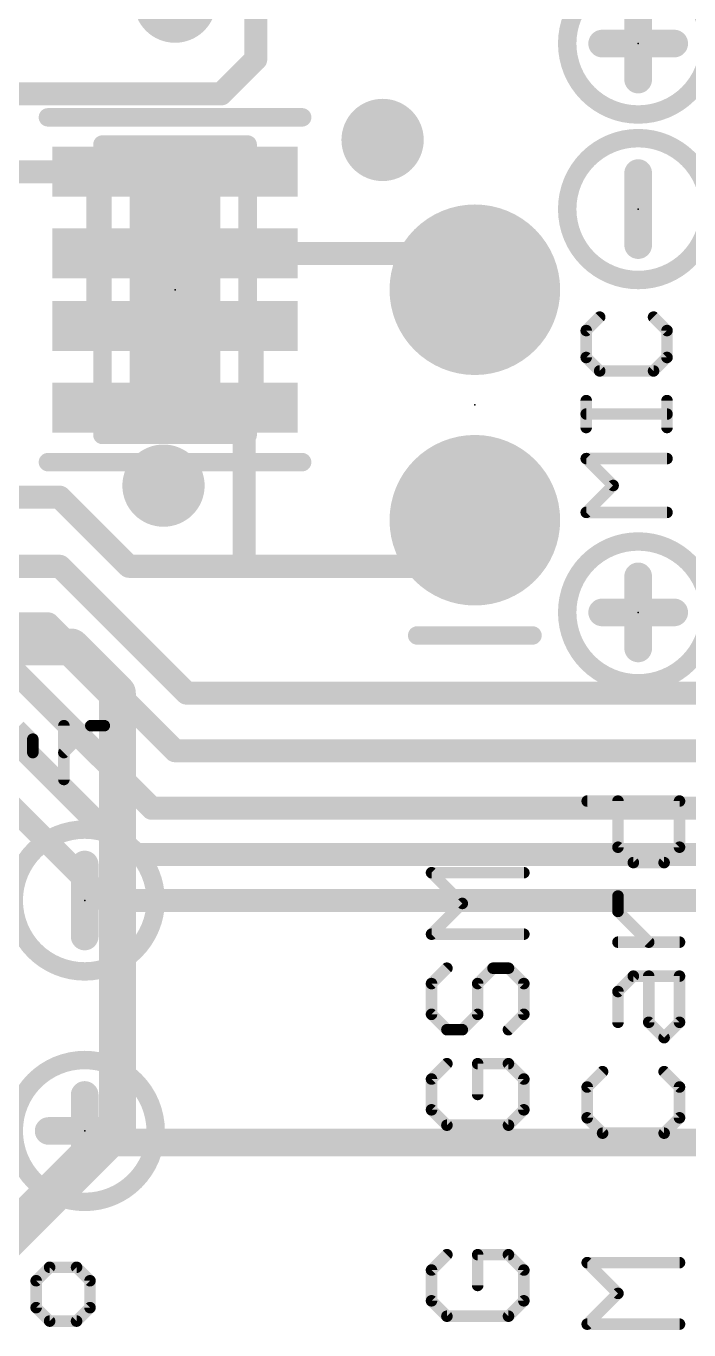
# Model space of a CAD drawing. Extents: x -21.4 to 69.1, y -5.3 to 64.3.
# Drawn here: x 37.48 to 44.78, y 9.87 to 24.24 of the extents above; entities that cross this region are included whole.
import ezdxf

# ---------------------------------------------------------------- set-up
doc = ezdxf.new("R2010")
doc.units = 0
for name, color, linetype in [('1', 12, 'CONTINUOUS'), ('16', 132, 'CONTINUOUS'), ('17', 110, 'CONTINUOUS'), ('18', 110, 'CONTINUOUS'), ('21', 40, 'CONTINUOUS'), ('23', 53, 'CONTINUOUS'), ('29', 253, 'CONTINUOUS'), ('30', 253, 'CONTINUOUS'), ('51', 253, 'CONTINUOUS')]:
    doc.layers.add(name, color=color, linetype=linetype)

# ---------------------------------------------------------------- blocks, each defined once
blk = doc.blocks.new('RECT')
blk.add_solid([(-0.5, -0.5), (0.5, -0.5), (-0.5, 0.5), (0.5, 0.5)])
blk = doc.blocks.new('ROUNDP')
at = {"const_width": 0.5}
blk.add_lwpolyline([(0, -0.25, 1), (0, 0.25, 1), (0, -0.25)], format="xyb", dxfattribs=at)
blk = doc.blocks.new('ROUNDV')
at = {"const_width": 0.5}
blk.add_lwpolyline([(0, -0.25, 1), (0, 0.25, 1), (0, -0.25)], format="xyb", dxfattribs=at)

msp = doc.modelspace()

# ---------------------------------------------------------------- linework, layer by layer
at = {"layer": '1'}
for points, const_width in [([(40.005, 23.876), (40.005, 25.712)], 0.254), ([(39.624, 23.495), (40.005, 23.876)], 0.254), ([(37.338, 23.495), (39.624, 23.495)], 0.254), ([(36.791, 22.636), (38.266, 22.636)], 0.254), ([(38.266, 22.636), (38.266, 21.736)], 0.254), ([(38.266, 21.736), (38.266, 20.936)], 0.254), ([(38.266, 21.736), (39.966, 21.736)], 0.254), ([(39.966, 21.736), (42.018, 21.736)], 0.254), ([(42.018, 21.736), (42.418, 21.336)], 0.254), ([(39.966, 20.936), (39.966, 20.036)], 0.254), ([(39.878, 19.948), (39.966, 20.036)], 0.254), ([(39.878, 18.288), (39.878, 19.948)], 0.254), ([(36.83, 19.05), (37.846, 19.05)], 0.254), ([(37.846, 19.05), (38.608, 18.288)], 0.254), ([(42.418, 18.288), (42.418, 18.796)], 0.254), ([(32.258, 18.288), (37.846, 18.288)], 0.254), ([(37.846, 18.288), (39.243, 16.891)], 0.254), ([(38.608, 18.288), (39.878, 18.288)], 0.254), ([(39.878, 18.288), (42.418, 18.288)], 0.254), ([(37.719, 17.653), (32.131, 17.653)], 0.254), ([(39.116, 16.256), (37.719, 17.653)], 0.254), ([(37.338, 17.145), (38.862, 15.621)], 0.254), ([(39.243, 16.891), (46.101, 16.891)], 0.254), ([(38.608, 15.113), (37.084, 16.637)], 0.254), ([(46.863, 16.256), (39.116, 16.256)], 0.254), ([(38.354, 14.605), (36.83, 16.129)], 0.254), ([(38.862, 15.621), (46.99, 15.621)], 0.254), ([(49.403, 15.113), (38.608, 15.113)], 0.254), ([(49.657, 14.605), (38.354, 14.605)], 0.254), ([(37.084, 10.795), (38.227, 11.938)], 0.3048), ([(38.227, 11.938), (45.339, 11.938)], 0.3048)]:
    msp.add_lwpolyline(points, dxfattribs=dict(at, const_width=const_width))
for points, const_width in [([(40.0499, 23.8311, 1), (39.9601, 23.9209)], 0.127), ([(39.9415, 23.876, 1), (40.0685, 23.876)], 0.127), ([(39.5791, 23.5399, 1), (39.6689, 23.4501)], 0.127), ([(39.624, 23.4315, 1), (39.624, 23.5585)], 0.127), ([(38.3295, 22.636, 1), (38.2025, 22.636)], 0.127), ([(38.266, 22.5725, 1), (38.266, 22.6995)], 0.127), ([(38.3295, 21.736, 1), (38.2025, 21.736)], 0.127), ([(38.266, 21.7995, 1), (38.266, 21.6725)], 0.127), ([(39.966, 21.7995, 1), (39.966, 21.6725)], 0.127), ([(39.966, 21.6725, 1), (39.966, 21.7995)], 0.127), ([(42.0629, 21.7809, 1), (41.9731, 21.6911)], 0.127), ([(42.018, 21.6725, 1), (42.018, 21.7995)], 0.127), ([(38.2025, 21.736, 1), (38.3295, 21.736)], 0.127), ([(42.3731, 21.2911, 1), (42.4629, 21.3809)], 0.127), ([(38.2025, 20.936, 1), (38.3295, 20.936)], 0.127), ([(40.0295, 20.936, 1), (39.9025, 20.936)], 0.127), ([(40.0109, 19.9911, 1), (39.9211, 20.0809)], 0.127), ([(39.9415, 19.948, 1), (39.8145, 19.948)], 0.127), ([(39.8331, 19.9929, 1), (39.9229, 19.9031)], 0.127), ([(39.9025, 20.036, 1), (40.0295, 20.036)], 0.127), ([(37.8909, 19.0949, 1), (37.8011, 19.0051)], 0.127), ([(37.846, 18.9865, 1), (37.846, 19.1135)], 0.127), ([(42.4815, 18.796, 1), (42.3545, 18.796)], 0.127), ([(37.8909, 18.3329, 1), (37.8011, 18.2431)], 0.127), ([(37.846, 18.2245, 1), (37.846, 18.3515)], 0.127), ([(38.608, 18.3515, 1), (38.608, 18.2245)], 0.127), ([(38.5631, 18.2431, 1), (38.6529, 18.3329)], 0.127), ([(39.878, 18.3515, 1), (39.878, 18.2245)], 0.127), ([(39.878, 18.2245, 1), (39.878, 18.3515)], 0.127), ([(42.418, 18.2245, 1), (42.418, 18.3515)], 0.127), ([(39.8145, 18.288, 1), (39.9415, 18.288)], 0.127), ([(42.3545, 18.288, 1), (42.4815, 18.288)], 0.127), ([(37.7639, 17.6979, 1), (37.6741, 17.6081)], 0.127), ([(37.719, 17.5895, 1), (37.719, 17.7165)], 0.127), ([(39.243, 16.9545, 1), (39.243, 16.8275)], 0.127), ([(39.1981, 16.8461, 1), (39.2879, 16.9359)], 0.127), ([(39.116, 16.3195, 1), (39.116, 16.1925)], 0.127), ([(39.0711, 16.2111, 1), (39.1609, 16.3009)], 0.127), ([(38.862, 15.6845, 1), (38.862, 15.5575)], 0.127), ([(38.8171, 15.5761, 1), (38.9069, 15.6659)], 0.127), ([(38.608, 15.1765, 1), (38.608, 15.0495)], 0.127), ([(38.5631, 15.0681, 1), (38.6529, 15.1579)], 0.127), ([(38.354, 14.6685, 1), (38.354, 14.5415)], 0.127), ([(38.3091, 14.5601, 1), (38.3989, 14.6499)], 0.127), ([(38.227, 12.0142, 1), (38.227, 11.8618)], 0.1524), ([(38.2809, 11.8841, 1), (38.1731, 11.9919)], 0.1524)]:
    msp.add_lwpolyline(points, format="xyb", dxfattribs=dict(at, const_width=const_width))
at = {"layer": '16', "const_width": 0.4064}
for points in [[(33.909, 17.399), (37.973, 17.399)], [(37.973, 17.399), (38.481, 16.891)], [(38.481, 16.891), (38.481, 12.065)], [(38.481, 12.065), (36.957, 10.541)]]:
    msp.add_lwpolyline(points, dxfattribs=at)
at = {"layer": '16', "const_width": 0.2032}
for points in [[(38.0448, 17.4708, 1), (37.9012, 17.3272)], [(37.973, 17.2974, 1), (37.973, 17.5006)], [(38.5826, 16.891, 1), (38.3794, 16.891)], [(38.4092, 16.8192, 1), (38.5528, 16.9628)], [(38.5528, 11.9932, 1), (38.4092, 12.1368)], [(38.3794, 12.065, 1), (38.5826, 12.065)]]:
    msp.add_lwpolyline(points, format="xyb", dxfattribs=at)
at = {"layer": '21'}
for points, const_width in [([(44.217, 23.2673, 1), (44.217, 24.8307, 1), (44.217, 23.2673)], 0.2032), ([(43.8202, 24.1252, 1), (43.8202, 23.9728)], 0.1524), ([(44.6138, 23.9728, 1), (44.6138, 24.1252)], 0.1524), ([(44.1408, 23.6522, 1), (44.2932, 23.6522)], 0.1524), ([(37.716, 23.2868, 1), (37.716, 23.1852)], 0.1016), ([(40.516, 23.1852, 1), (40.516, 23.2868)], 0.1016), ([(44.217, 21.4433, 1), (44.217, 23.0067, 1), (44.217, 21.4433)], 0.2032), ([(44.2932, 22.6219, 1), (44.1408, 22.6219)], 0.1524), ([(44.1408, 21.8282, 1), (44.2932, 21.8282)], 0.1524), ([(43.8155, 21.0121, 1), (43.7706, 21.057)], 0.0635), ([(44.4087, 21.057, 1), (44.3638, 21.0121)], 0.0635), ([(43.6765, 20.8862, 1), (43.613, 20.8862)], 0.0635), ([(43.6223, 20.9087, 1), (43.6672, 20.8638)], 0.0635), ([(44.5663, 20.8862, 1), (44.5027, 20.8862)], 0.0635), ([(44.512, 20.8638, 1), (44.557, 20.9087)], 0.0635), ([(43.613, 20.5896, 1), (43.6765, 20.5896)], 0.0635), ([(43.6672, 20.6121, 1), (43.6223, 20.5672)], 0.0635), ([(44.5027, 20.5896, 1), (44.5663, 20.5896)], 0.0635), ([(44.557, 20.5672, 1), (44.512, 20.6121)], 0.0635), ([(43.793, 20.4731, 1), (43.793, 20.4096)], 0.0635), ([(43.7706, 20.4189, 1), (43.8155, 20.4638)], 0.0635), ([(44.3638, 20.4638, 1), (44.4087, 20.4189)], 0.0635), ([(44.3862, 20.4096, 1), (44.3862, 20.4731)], 0.0635), ([(43.6765, 20.1142, 1), (43.613, 20.1142)], 0.0635), ([(44.5663, 20.1142, 1), (44.5027, 20.1142)], 0.0635), ([(43.6447, 19.9977, 1), (43.6447, 19.9342)], 0.0635), ([(44.5345, 19.9342, 1), (44.5345, 19.9977)], 0.0635), ([(43.613, 19.8177, 1), (43.6765, 19.8177)], 0.0635), ([(44.5027, 19.8177, 1), (44.5663, 19.8177)], 0.0635), ([(37.716, 19.4868, 1), (37.716, 19.3852)], 0.1016), ([(40.516, 19.3852, 1), (40.516, 19.4868)], 0.1016), ([(43.6447, 19.5071, 1), (43.6447, 19.4436)], 0.0635), ([(43.6672, 19.4978, 1), (43.6223, 19.4529)], 0.0635), ([(44.5345, 19.4436, 1), (44.5345, 19.5071)], 0.0635), ([(43.9638, 19.1563, 1), (43.9189, 19.2012)], 0.0635), ([(43.9189, 19.1563, 1), (43.9638, 19.2012)], 0.0635), ([(43.6447, 18.9139, 1), (43.6447, 18.8504)], 0.0635), ([(43.6223, 18.9046, 1), (43.6672, 18.8597)], 0.0635), ([(44.5345, 18.8504, 1), (44.5345, 18.9139)], 0.0635), ([(44.217, 16.9983, 1), (44.217, 18.5617, 1), (44.217, 16.9983)], 0.2032), ([(44.2932, 18.1769, 1), (44.1408, 18.1769)], 0.1524), ([(43.8202, 17.8562, 1), (43.8202, 17.7038)], 0.1524), ([(44.6138, 17.7038, 1), (44.6138, 17.8562)], 0.1524), ([(44.1408, 17.3832, 1), (44.2932, 17.3832)], 0.1524), ([(37.9236, 16.5317, 1), (37.8601, 16.5317)], 0.0635), ([(38.1885, 16.5634, 1), (38.1885, 16.4999)], 0.0635), ([(38.2109, 16.5092, 1), (38.166, 16.5541)], 0.0635), ([(38.3368, 16.4999, 1), (38.3368, 16.5634)], 0.0635), ([(37.5813, 16.3834, 1), (37.5178, 16.3834)], 0.0635), ([(37.5271, 16.3609, 1), (37.572, 16.4058)], 0.0635), ([(37.5178, 16.2351, 1), (37.5813, 16.2351)], 0.0635), ([(37.5496, 16.2033, 1), (37.5496, 16.2668)], 0.0635), ([(37.8694, 16.2575, 1), (37.9143, 16.2126)], 0.0635), ([(37.8601, 15.9385, 1), (37.9236, 15.9385)], 0.0635), ([(43.6554, 15.7324, 1), (43.6554, 15.6689)], 0.0635), ([(44.0261, 15.7007, 1), (43.9626, 15.7007)], 0.0635), ([(44.704, 15.7007, 1), (44.6405, 15.7007)], 0.0635), ([(44.6723, 15.6689, 1), (44.6723, 15.7324)], 0.0635), ([(38.121, 13.8233, 1), (38.121, 15.3867, 1), (38.121, 13.8233)], 0.2032), ([(44.0168, 15.2147, 1), (43.9719, 15.1698)], 0.0635), ([(44.6947, 15.1698, 1), (44.6498, 15.2147)], 0.0635), ([(38.1972, 15.0019, 1), (38.0448, 15.0019)], 0.1524), ([(43.9626, 15.1922, 1), (44.0261, 15.1922)], 0.0635), ([(44.6405, 15.1922, 1), (44.704, 15.1922)], 0.0635), ([(41.9633, 14.9338, 1), (41.9184, 14.8889)], 0.0635), ([(41.9409, 14.9431, 1), (41.9409, 14.8796)], 0.0635), ([(42.9578, 14.8796, 1), (42.9578, 14.9431)], 0.0635), ([(44.1638, 15.0545, 1), (44.1638, 14.991)], 0.0635), ([(44.1414, 15.0003, 1), (44.1863, 15.0452)], 0.0635), ([(44.4803, 15.0452, 1), (44.5252, 15.0003)], 0.0635), ([(44.5028, 14.991, 1), (44.5028, 15.0545)], 0.0635), ([(44.0261, 14.6541, 1), (43.9626, 14.6541)], 0.0635), ([(42.3023, 14.5499, 1), (42.2574, 14.5948)], 0.0635), ([(42.2574, 14.5499, 1), (42.3023, 14.5948)], 0.0635), ([(43.9626, 14.4847, 1), (44.0261, 14.4847)], 0.0635), ([(44.0168, 14.5071, 1), (43.9719, 14.4622)], 0.0635), ([(38.0448, 14.2082, 1), (38.1972, 14.2082)], 0.1524), ([(41.9409, 14.2652, 1), (41.9409, 14.2017)], 0.0635), ([(41.9184, 14.2559, 1), (41.9633, 14.211)], 0.0635), ([(42.9578, 14.2017, 1), (42.9578, 14.2652)], 0.0635), ([(43.9943, 14.1775, 1), (43.9943, 14.114)], 0.0635), ([(44.3108, 14.1233, 1), (44.3557, 14.1682)], 0.0635), ([(44.6723, 14.114, 1), (44.6723, 14.1775)], 0.0635), ([(42.1328, 13.8364, 1), (42.0879, 13.8813)], 0.0635), ([(42.6188, 13.8906, 1), (42.6188, 13.8271)], 0.0635), ([(42.6412, 13.8364, 1), (42.5963, 13.8813)], 0.0635), ([(42.8107, 13.8813, 1), (42.7658, 13.8364)], 0.0635), ([(42.7883, 13.8271, 1), (42.7883, 13.8906)], 0.0635), ([(44.1638, 13.8029, 1), (44.1638, 13.7394)], 0.0635), ([(44.1863, 13.7487, 1), (44.1414, 13.7936)], 0.0635), ([(44.365, 13.7712, 1), (44.3015, 13.7712)], 0.0635), ([(44.704, 13.7712, 1), (44.6405, 13.7712)], 0.0635), ([(44.6723, 13.7394, 1), (44.6723, 13.8029)], 0.0635), ([(41.9726, 13.6894, 1), (41.9091, 13.6894)], 0.0635), ([(41.9184, 13.7118, 1), (41.9633, 13.6669)], 0.0635), ([(42.4811, 13.6894, 1), (42.4176, 13.6894)], 0.0635), ([(42.4269, 13.7118, 1), (42.4718, 13.6669)], 0.0635), ([(42.9895, 13.6894, 1), (42.926, 13.6894)], 0.0635), ([(42.9353, 13.6669, 1), (42.9802, 13.7118)], 0.0635), ([(44.0261, 13.6017, 1), (43.9626, 13.6017)], 0.0635), ([(43.9719, 13.6241, 1), (44.0168, 13.5792)], 0.0635), ([(41.9091, 13.3504, 1), (41.9726, 13.3504)], 0.0635), ([(41.9633, 13.3729, 1), (41.9184, 13.328)], 0.0635), ([(42.4176, 13.3504, 1), (42.4811, 13.3504)], 0.0635), ([(42.4718, 13.328, 1), (42.4269, 13.3729)], 0.0635), ([(42.926, 13.3504, 1), (42.9895, 13.3504)], 0.0635), ([(42.9802, 13.328, 1), (42.9353, 13.3729)], 0.0635), ([(42.1104, 13.2127, 1), (42.1104, 13.1492)], 0.0635), ([(42.0879, 13.1585, 1), (42.1328, 13.2034)], 0.0635), ([(42.2574, 13.2034, 1), (42.3023, 13.1585)], 0.0635), ([(42.2798, 13.1492, 1), (42.2798, 13.2127)], 0.0635), ([(42.7658, 13.2034, 1), (42.8107, 13.1585)], 0.0635), ([(43.9626, 13.2627, 1), (44.0261, 13.2627)], 0.0635), ([(44.3015, 13.2627, 1), (44.365, 13.2627)], 0.0635), ([(44.3557, 13.2852, 1), (44.3108, 13.2403)], 0.0635), ([(44.6405, 13.2627, 1), (44.704, 13.2627)], 0.0635), ([(44.6947, 13.2403, 1), (44.6498, 13.2852)], 0.0635), ([(44.4803, 13.1157, 1), (44.5252, 13.0708)], 0.0635), ([(44.4803, 13.0708, 1), (44.5252, 13.1157)], 0.0635), ([(38.121, 11.2833, 1), (38.121, 12.8467, 1), (38.121, 11.2833)], 0.2032), ([(42.1328, 12.784, 1), (42.0879, 12.8289)], 0.0635), ([(42.4493, 12.8382, 1), (42.4493, 12.7747)], 0.0635), ([(42.4811, 12.8064, 1), (42.4176, 12.8064)], 0.0635), ([(42.8107, 12.8289, 1), (42.7658, 12.784)], 0.0635), ([(42.7883, 12.7747, 1), (42.7883, 12.8382)], 0.0635), ([(41.9726, 12.6369, 1), (41.9091, 12.6369)], 0.0635), ([(41.9184, 12.6594, 1), (41.9633, 12.6145)], 0.0635), ([(42.9895, 12.6369, 1), (42.926, 12.6369)], 0.0635), ([(42.9353, 12.6145, 1), (42.9802, 12.6594)], 0.0635), ([(43.8473, 12.6963, 1), (43.8024, 12.7412)], 0.0635), ([(44.5252, 12.7412, 1), (44.4803, 12.6963)], 0.0635), ([(38.1972, 12.4619, 1), (38.0448, 12.4619)], 0.1524), ([(43.6871, 12.5492, 1), (43.6236, 12.5492)], 0.0635), ([(43.6329, 12.5717, 1), (43.6778, 12.5268)], 0.0635), ([(44.704, 12.5492, 1), (44.6405, 12.5492)], 0.0635), ([(44.6498, 12.5268, 1), (44.6947, 12.5717)], 0.0635), ([(41.9633, 12.3204, 1), (41.9184, 12.2755)], 0.0635), ([(42.4176, 12.4675, 1), (42.4811, 12.4675)], 0.0635), ([(42.9802, 12.2755, 1), (42.9353, 12.3204)], 0.0635), ([(37.7242, 12.1412, 1), (37.7242, 11.9888)], 0.1524), ([(38.5178, 11.9888, 1), (38.5178, 12.1412)], 0.1524), ([(41.9091, 12.298, 1), (41.9726, 12.298)], 0.0635), ([(42.926, 12.298, 1), (42.9895, 12.298)], 0.0635), ([(43.6236, 12.2103, 1), (43.6871, 12.2103)], 0.0635), ([(43.6778, 12.2327, 1), (43.6329, 12.1878)], 0.0635), ([(44.6405, 12.2103, 1), (44.704, 12.2103)], 0.0635), ([(44.6947, 12.1878, 1), (44.6498, 12.2327)], 0.0635), ([(42.1104, 12.1603, 1), (42.1104, 12.0968)], 0.0635), ([(42.0879, 12.106, 1), (42.1328, 12.151)], 0.0635), ([(42.7658, 12.151, 1), (42.8107, 12.106)], 0.0635), ([(42.7883, 12.0968, 1), (42.7883, 12.1603)], 0.0635), ([(43.8249, 12.0725, 1), (43.8249, 12.009)], 0.0635), ([(43.8024, 12.0183, 1), (43.8473, 12.0632)], 0.0635), ([(44.4803, 12.0632, 1), (44.5252, 12.0183)], 0.0635), ([(44.5028, 12.009, 1), (44.5028, 12.0725)], 0.0635), ([(38.0448, 11.6682, 1), (38.1972, 11.6682)], 0.1524), ([(42.1328, 10.679, 1), (42.0879, 10.7239)], 0.0635), ([(42.4493, 10.7332, 1), (42.4493, 10.6697)], 0.0635), ([(42.4811, 10.7015, 1), (42.4176, 10.7015)], 0.0635), ([(42.8107, 10.7239, 1), (42.7658, 10.679)], 0.0635), ([(42.7883, 10.6697, 1), (42.7883, 10.7332)], 0.0635), ([(43.6778, 10.6362, 1), (43.6329, 10.5913)], 0.0635), ([(43.6554, 10.6455, 1), (43.6554, 10.582)], 0.0635), ([(44.6723, 10.582, 1), (44.6723, 10.6455)], 0.0635), ([(37.7346, 10.5944, 1), (37.7346, 10.5309)], 0.0635), ([(37.7571, 10.5402, 1), (37.7122, 10.5851)], 0.0635), ([(38.0537, 10.5851, 1), (38.0088, 10.5402)], 0.0635), ([(38.0312, 10.5309, 1), (38.0312, 10.5944)], 0.0635), ([(41.9726, 10.532, 1), (41.9091, 10.532)], 0.0635), ([(41.9184, 10.5545, 1), (41.9633, 10.5096)], 0.0635), ([(42.9895, 10.532, 1), (42.926, 10.532)], 0.0635), ([(42.9353, 10.5096, 1), (42.9802, 10.5545)], 0.0635), ([(37.6181, 10.4144, 1), (37.5546, 10.4144)], 0.0635), ([(37.5639, 10.4368, 1), (37.6088, 10.3919)], 0.0635), ([(38.2113, 10.4144, 1), (38.1478, 10.4144)], 0.0635), ([(38.1571, 10.3919, 1), (38.202, 10.4368)], 0.0635), ([(42.4176, 10.3625, 1), (42.4811, 10.3625)], 0.0635), ([(41.9091, 10.1931, 1), (41.9726, 10.1931)], 0.0635), ([(41.9633, 10.2155, 1), (41.9184, 10.1706)], 0.0635), ([(42.926, 10.1931, 1), (42.9895, 10.1931)], 0.0635), ([(42.9802, 10.1706, 1), (42.9353, 10.2155)], 0.0635), ([(44.0168, 10.2524, 1), (43.9719, 10.2973)], 0.0635), ([(43.9719, 10.2524, 1), (44.0168, 10.2973)], 0.0635), ([(37.5546, 10.1178, 1), (37.6181, 10.1178)], 0.0635), ([(37.6088, 10.1402, 1), (37.5639, 10.0953)], 0.0635), ([(38.1478, 10.1178, 1), (38.2113, 10.1178)], 0.0635), ([(38.202, 10.0953, 1), (38.1571, 10.1402)], 0.0635), ([(42.1104, 10.0553, 1), (42.1104, 9.9918)], 0.0635), ([(42.0879, 10.0011, 1), (42.1328, 10.046)], 0.0635), ([(42.7658, 10.046, 1), (42.8107, 10.0011)], 0.0635), ([(42.7883, 9.9918, 1), (42.7883, 10.0553)], 0.0635), ([(37.7346, 10.0013, 1), (37.7346, 9.9377)], 0.0635), ([(37.7122, 9.947, 1), (37.7571, 9.992)], 0.0635), ([(38.0088, 9.992, 1), (38.0537, 9.947)], 0.0635), ([(38.0312, 9.9377, 1), (38.0312, 10.0013)], 0.0635), ([(43.6554, 9.9676, 1), (43.6554, 9.9041)], 0.0635), ([(43.6329, 9.9583, 1), (43.6778, 9.9134)], 0.0635), ([(44.6723, 9.9041, 1), (44.6723, 9.9676)], 0.0635)]:
    msp.add_lwpolyline(points, format="xyb", dxfattribs=dict(at, const_width=const_width))
for points, const_width in [([(44.217, 23.6522), (44.217, 24.4459)], 0.3048), ([(44.6138, 24.049), (43.8202, 24.049)], 0.3048), ([(37.716, 23.236), (40.516, 23.236)], 0.2032), ([(44.217, 21.8282), (44.217, 22.6219)], 0.3048), ([(43.793, 21.0345), (43.6447, 20.8862)], 0.127), ([(44.5345, 20.8862), (44.3862, 21.0345)], 0.127), ([(43.6447, 20.8862), (43.6447, 20.5896)], 0.127), ([(44.5345, 20.5896), (44.5345, 20.8862)], 0.127), ([(43.6447, 20.5896), (43.793, 20.4413)], 0.127), ([(44.3862, 20.4413), (44.5345, 20.5896)], 0.127), ([(43.793, 20.4413), (44.3862, 20.4413)], 0.127), ([(43.6447, 19.8177), (43.6447, 20.1142)], 0.127), ([(44.5345, 19.8177), (44.5345, 20.1142)], 0.127), ([(44.5345, 19.9659), (43.6447, 19.9659)], 0.127), ([(40.516, 19.436), (37.716, 19.436)], 0.2032), ([(43.9413, 19.1787), (43.6447, 19.4753)], 0.127), ([(43.6447, 19.4753), (44.5345, 19.4753)], 0.127), ([(43.6447, 18.8821), (43.9413, 19.1787)], 0.127), ([(44.5345, 18.8821), (43.6447, 18.8821)], 0.127), ([(44.217, 17.3832), (44.217, 18.1769)], 0.3048), ([(44.6138, 17.78), (43.8202, 17.78)], 0.3048), ([(37.4013, 16.5317), (37.5496, 16.3834)], 0.127), ([(37.8919, 15.9385), (37.8919, 16.5317)], 0.127), ([(37.8919, 16.2351), (38.1885, 16.5317)], 0.127), ([(38.1885, 16.5317), (38.3368, 16.5317)], 0.127), ([(37.5496, 16.3834), (37.5496, 16.2351)], 0.127), ([(37.5496, 16.2351), (36.9564, 16.2351)], 0.127), ([(43.6554, 15.7007), (44.6723, 15.7007)], 0.127), ([(43.9943, 15.1922), (43.9943, 15.7007)], 0.127), ([(44.6723, 15.7007), (44.6723, 15.1922)], 0.127), ([(44.1638, 15.0228), (43.9943, 15.1922)], 0.127), ([(44.6723, 15.1922), (44.5028, 15.0228)], 0.127), ([(38.121, 14.2082), (38.121, 15.0019)], 0.3048), ([(42.2798, 14.5724), (41.9409, 14.9113)], 0.127), ([(41.9409, 14.9113), (42.9578, 14.9113)], 0.127), ([(44.5028, 15.0228), (44.1638, 15.0228)], 0.127), ([(43.9943, 14.4847), (43.9943, 14.6541)], 0.127), ([(41.9409, 14.2334), (42.2798, 14.5724)], 0.127), ([(44.3333, 14.1457), (43.9943, 14.4847)], 0.127), ([(42.9578, 14.2334), (41.9409, 14.2334)], 0.127), ([(44.6723, 14.1457), (43.9943, 14.1457)], 0.127), ([(42.1104, 13.8589), (41.9409, 13.6894)], 0.127), ([(42.4493, 13.6894), (42.6188, 13.8589)], 0.127), ([(42.6188, 13.8589), (42.7883, 13.8589)], 0.127), ([(42.7883, 13.8589), (42.9578, 13.6894)], 0.127), ([(43.9943, 13.6017), (44.1638, 13.7712)], 0.127), ([(44.1638, 13.7712), (44.6723, 13.7712)], 0.127), ([(44.3333, 13.2627), (44.3333, 13.7712)], 0.127), ([(44.6723, 13.7712), (44.6723, 13.2627)], 0.127), ([(41.9409, 13.6894), (41.9409, 13.3504)], 0.127), ([(42.4493, 13.3504), (42.4493, 13.6894)], 0.127), ([(42.9578, 13.6894), (42.9578, 13.3504)], 0.127), ([(43.9943, 13.2627), (43.9943, 13.6017)], 0.127), ([(41.9409, 13.3504), (42.1104, 13.181)], 0.127), ([(42.2798, 13.181), (42.4493, 13.3504)], 0.127), ([(42.9578, 13.3504), (42.7883, 13.181)], 0.127), ([(42.1104, 13.181), (42.2798, 13.181)], 0.127), ([(44.5028, 13.0933), (44.3333, 13.2627)], 0.127), ([(44.6723, 13.2627), (44.5028, 13.0933)], 0.127), ([(42.1104, 12.8064), (41.9409, 12.6369)], 0.127), ([(42.7883, 12.8064), (42.4493, 12.8064)], 0.127), ([(42.4493, 12.8064), (42.4493, 12.4675)], 0.127), ([(42.9578, 12.6369), (42.7883, 12.8064)], 0.127), ([(41.9409, 12.6369), (41.9409, 12.298)], 0.127), ([(42.9578, 12.298), (42.9578, 12.6369)], 0.127), ([(43.8249, 12.7187), (43.6554, 12.5492)], 0.127), ([(44.6723, 12.5492), (44.5028, 12.7187)], 0.127), ([(38.121, 11.6682), (38.121, 12.4619)], 0.3048), ([(43.6554, 12.5492), (43.6554, 12.2103)], 0.127), ([(44.6723, 12.2103), (44.6723, 12.5492)], 0.127), ([(41.9409, 12.298), (42.1104, 12.1285)], 0.127), ([(42.7883, 12.1285), (42.9578, 12.298)], 0.127), ([(38.5178, 12.065), (37.7242, 12.065)], 0.3048), ([(43.6554, 12.2103), (43.8249, 12.0408)], 0.127), ([(44.5028, 12.0408), (44.6723, 12.2103)], 0.127), ([(42.1104, 12.1285), (42.7883, 12.1285)], 0.127), ([(43.8249, 12.0408), (44.5028, 12.0408)], 0.127), ([(42.1104, 10.7015), (41.9409, 10.532)], 0.127), ([(42.7883, 10.7015), (42.4493, 10.7015)], 0.127), ([(42.4493, 10.7015), (42.4493, 10.3625)], 0.127), ([(42.9578, 10.532), (42.7883, 10.7015)], 0.127), ([(43.9943, 10.2748), (43.6554, 10.6138)], 0.127), ([(43.6554, 10.6138), (44.6723, 10.6138)], 0.127), ([(37.7346, 10.5627), (37.5863, 10.4144)], 0.127), ([(38.0312, 10.5627), (37.7346, 10.5627)], 0.127), ([(38.1795, 10.4144), (38.0312, 10.5627)], 0.127), ([(41.9409, 10.532), (41.9409, 10.1931)], 0.127), ([(42.9578, 10.1931), (42.9578, 10.532)], 0.127), ([(37.5863, 10.4144), (37.5863, 10.1178)], 0.127), ([(38.1795, 10.1178), (38.1795, 10.4144)], 0.127), ([(41.9409, 10.1931), (42.1104, 10.0236)], 0.127), ([(42.7883, 10.0236), (42.9578, 10.1931)], 0.127), ([(43.6554, 9.9359), (43.9943, 10.2748)], 0.127), ([(37.5863, 10.1178), (37.7346, 9.9695)], 0.127), ([(38.0312, 9.9695), (38.1795, 10.1178)], 0.127), ([(42.1104, 10.0236), (42.7883, 10.0236)], 0.127), ([(37.7346, 9.9695), (38.0312, 9.9695)], 0.127), ([(44.6723, 9.9359), (43.6554, 9.9359)], 0.127)]:
    msp.add_lwpolyline(points, dxfattribs=dict(at, const_width=const_width))
at = {"layer": '23'}
for p in [(44.217, 24.049), (44.217, 22.225), (39.116, 21.336), (42.418, 20.066), (44.217, 17.78), (38.121, 14.605), (38.121, 12.065)]:
    msp.add_point(p, dxfattribs=at)
at = {"layer": '51', "const_width": 0.2032}
for points in [[(38.316, 19.736), (38.316, 22.936)], [(38.316, 22.936), (39.916, 22.936)], [(39.916, 22.936), (39.916, 19.736)], [(39.916, 19.736), (38.316, 19.736)], [(41.783, 17.526), (43.053, 17.526)]]:
    msp.add_lwpolyline(points, dxfattribs=at)
at = {"layer": '51', "const_width": 0.1016}
for points in [[(38.3668, 22.936, 1), (38.2652, 22.936)], [(38.316, 22.9868, 1), (38.316, 22.8852)], [(39.9668, 22.936, 1), (39.8652, 22.936)], [(39.916, 22.8852, 1), (39.916, 22.9868)], [(38.316, 19.7868, 1), (38.316, 19.6852)], [(39.916, 19.6852, 1), (39.916, 19.7868)], [(38.2652, 19.736, 1), (38.3668, 19.736)], [(39.8652, 19.736, 1), (39.9668, 19.736)], [(41.783, 17.5768, 1), (41.783, 17.4752)], [(43.053, 17.4752, 1), (43.053, 17.5768)]]:
    msp.add_lwpolyline(points, format="xyb", dxfattribs=at)

# ---------------------------------------------------------------- block references
at = {"layer": '1', "xscale": 0.45, "yscale": 0.9, "rotation": 90}
for p in [(38.266, 22.636), (39.966, 22.636), (38.266, 21.736), (39.966, 21.736), (38.266, 20.936), (39.966, 20.936), (38.266, 20.036), (39.966, 20.036)]:
    msp.add_blockref('RECT', p, dxfattribs=at)
at = {"layer": '17', "xscale": 1.778, "yscale": 1.778, "rotation": 180}
for p in [(42.418, 21.336), (42.418, 21.336), (42.418, 18.796), (42.418, 18.796)]:
    msp.add_blockref('ROUNDP', p, dxfattribs=at)
at = {"layer": '18', "xscale": 0.9064, "yscale": 0.9064}
for p in [(39.116, 24.511), (39.116, 24.511), (41.402, 22.987), (41.402, 22.987), (38.989, 19.177), (38.989, 19.177)]:
    msp.add_blockref('ROUNDV', p, dxfattribs=at)
at = {"layer": '29'}
for name, p, xscale, yscale, rotation in [('RECT', (38.266, 22.636), 0.5516, 1.0016, 90), ('RECT', (39.966, 22.636), 0.5516, 1.0016, 90), ('ROUNDP', (42.418, 21.336), 1.8796, 1.8796, 180), ('RECT', (38.266, 21.736), 0.5516, 1.0016, 90), ('RECT', (39.966, 21.736), 0.5516, 1.0016, 90), ('RECT', (38.266, 20.936), 0.5516, 1.0016, 90), ('RECT', (39.966, 20.936), 0.5516, 1.0016, 90), ('RECT', (38.266, 20.036), 0.5516, 1.0016, 90), ('RECT', (39.966, 20.036), 0.5516, 1.0016, 90), ('ROUNDP', (42.418, 18.796), 1.8796, 1.8796, 180)]:
    msp.add_blockref(name, p, dxfattribs=dict(at, xscale=xscale, yscale=yscale, rotation=rotation))
at = {"layer": '30', "xscale": 1.8796, "yscale": 1.8796, "rotation": 180}
for p in [(42.418, 21.336), (42.418, 18.796)]:
    msp.add_blockref('ROUNDP', p, dxfattribs=at)
at = {"layer": '51', "xscale": 3.1, "rotation": 90}
msp.add_blockref('RECT', (39.116, 21.336), dxfattribs=at)
at = {"layer": '51', "xscale": 0.508, "yscale": 0.508, "rotation": 90}
for p in [(42.418, 21.336), (42.418, 18.796)]:
    msp.add_blockref('RECT', p, dxfattribs=at)

doc.saveas('drawing.dxf')
